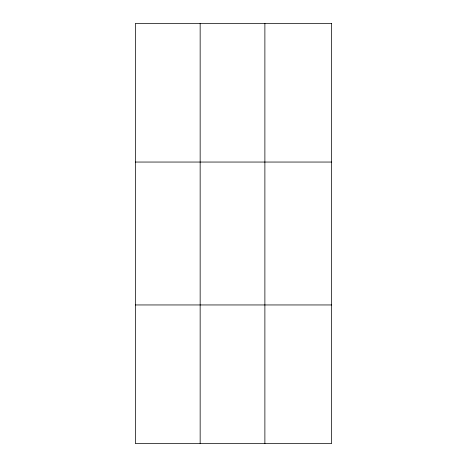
<?xml version="1.0" encoding="UTF-8"?>
<svg xmlns="http://www.w3.org/2000/svg" width="467" height="467" viewBox="0 0 467 467"><rect width="100%" height="100%" fill="white"/><g stroke="black" fill="none" stroke-linecap="round" stroke-linejoin="round"><path stroke-width="0.7" d="M200.156 443.65L200.156 23.35M264.882 443.65L264.882 23.35M135.436 162.049L331.564 162.049M135.436 304.951L331.564 304.951M331.564 23.35L331.564 443.65L135.436 443.65L135.436 23.35L331.564 23.35"/></g></svg>
